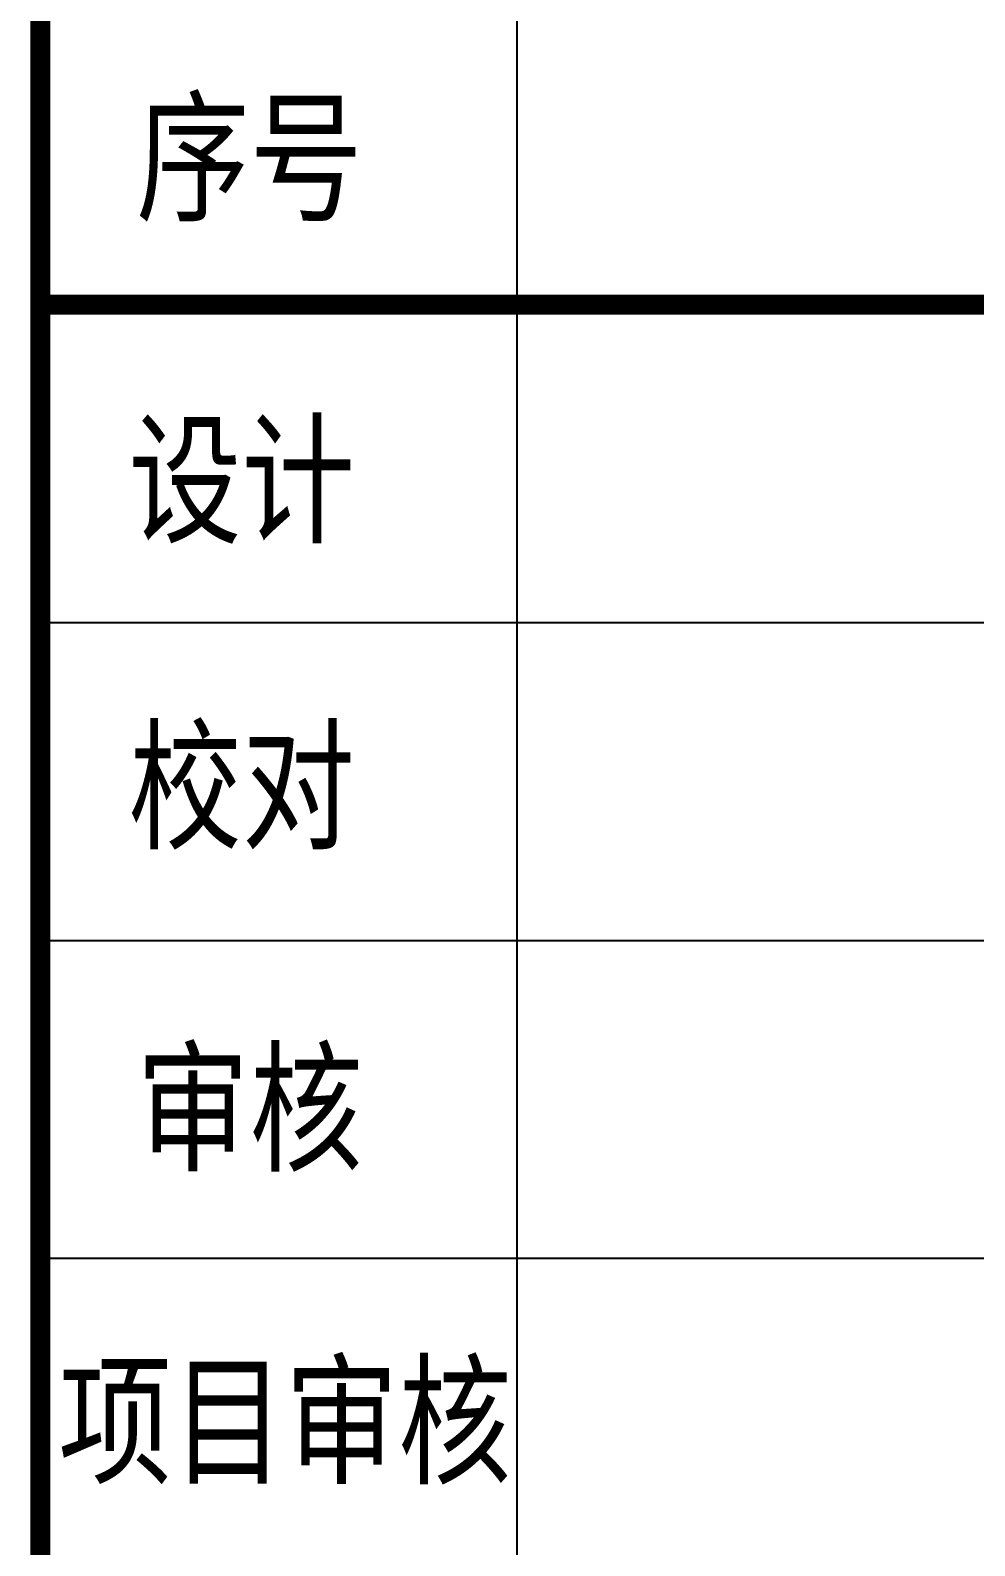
# Model space of a CAD drawing. Extents: x 24843 to 27502, y -10108 to -7552.
# Drawn here: x 27271.11 to 27294.87, y -10069.15 to -10031.01 of the extents above; entities that cross this region are included whole.
import ezdxf
from ezdxf.enums import TextEntityAlignment as Align

# ---------------------------------------------------------------- set-up
doc = ezdxf.new("R2010")
doc.units = 0
doc.layers.get('0').update_dxf_attribs({"linetype": 'CONTINUOUS'})
doc.styles.add('LYTXT', font='ascii.shx', dxfattribs={"width": 0.8, "height": 4, "bigfont": 'LYTXT.shx'})

msp = doc.modelspace()

# ---------------------------------------------------------------- linework, layer by layer
for p, q in [((27283.357, -10078.986), (27283.357, -10005.915)), ((27271.357, -10045.915), (27335.357, -10045.915)), ((27271.357, -10053.915), (27335.357, -10053.915)), ((27271.357, -10061.915), (27335.357, -10061.915))]:
    msp.add_line(p, q)
at = {"const_width": 0.5}
for points in [[(27271.357, -10097.915), (27271.357, -10005.915), (27451.357, -10005.915)], [(27271.357, -10037.915), (27451.357, -10037.915)]]:
    msp.add_lwpolyline(points, dxfattribs=at)

# ---------------------------------------------------------------- texts
at = {"style": 'LYTXT'}
for s, p in [('序号', (27273.773, -10035.821)), ('设计', (27273.574, -10043.924)), ('校对', (27273.574, -10051.63)), ('审核', (27273.773, -10059.734))]:
    msp.add_text(s, height=3, dxfattribs=at).set_placement(p)
msp.add_text('项目审核', height=3, dxfattribs=at).set_placement((27277.515, -10066.105), align=Align.MIDDLE_CENTER)

doc.saveas('drawing.dxf')
